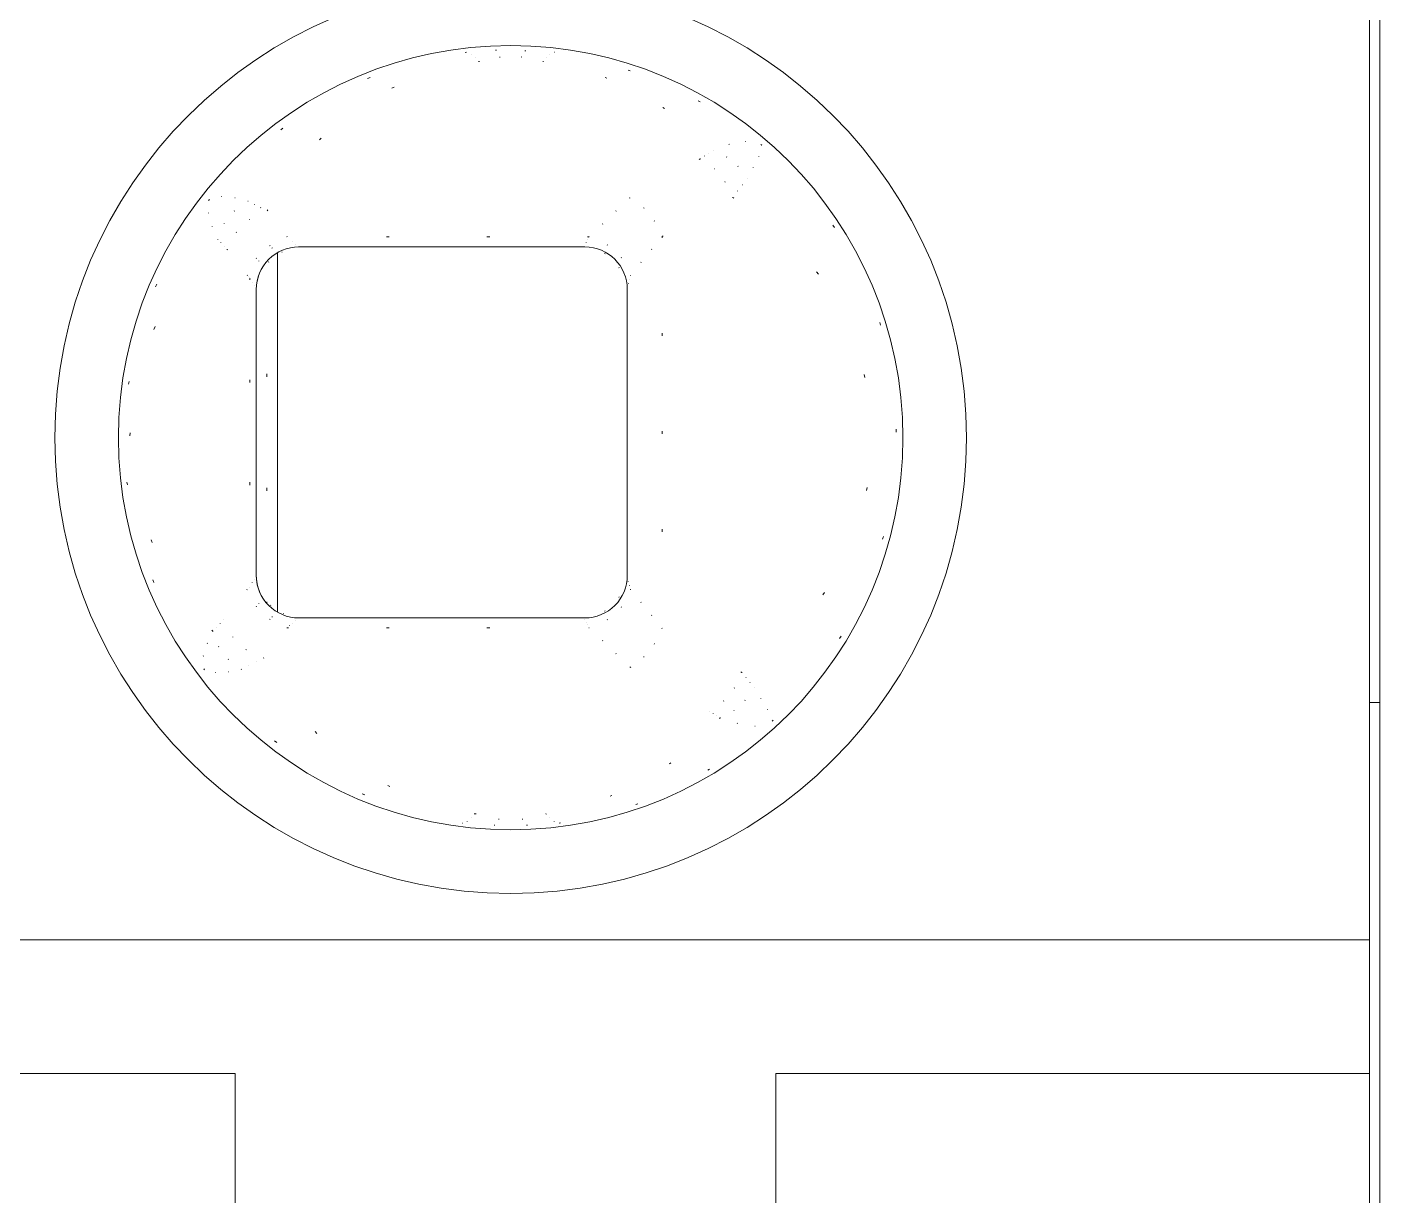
# Model space of a CAD drawing. Header units: inches. Extents: x 17 to 3130, y 15 to 659.
# Drawn here: x 1135.43 to 1141.81, y 227.7 to 233.22 of the extents above; entities that cross this region are included whole.
import ezdxf

# ---------------------------------------------------------------- set-up
doc = ezdxf.new("R2010")
doc.units = ezdxf.units.IN
doc.header["$MEASUREMENT"] = 0
doc.layers.add('Ebene 1', color=7, linetype='Continuous')

msp = doc.modelspace()

# ---------------------------------------------------------------- linework, layer by layer
at = {"layer": 'Ebene 1', "lineweight": 9}
for points, knots in [([(1137.71414, 233.43024), (1136.52674, 233.43024), (1135.56424, 232.46754), (1135.56414, 231.28024), (1135.56414, 231.28024), (1135.56414, 230.09264), (1136.52684, 229.13004), (1137.71414, 229.13024), (1137.71414, 229.13024), (1138.90154, 229.13024), (1139.86404, 230.09264), (1139.86414, 231.28024), (1139.86414, 231.28024), (1139.86414, 232.46754), (1138.90154, 233.43004), (1137.71424, 233.43024)], [0, 0, 0, 0, 0.25, 0.25, 0.25, 0.25, 0.5, 0.5, 0.5, 0.5, 0.75, 0.75, 0.75, 0.75, 1, 1, 1, 1]), ([(1137.71414, 233.13024), (1136.69244, 233.13024), (1135.86414, 232.30184), (1135.86414, 231.28024), (1135.86414, 231.28024), (1135.86414, 230.25844), (1136.69234, 229.43024), (1137.71414, 229.43024), (1137.71414, 229.43024), (1138.73594, 229.43024), (1139.56404, 230.25844), (1139.56414, 231.28024), (1139.56414, 231.28024), (1139.56414, 232.30184), (1138.73594, 233.13024), (1137.71414, 233.13024)], [0, 0, 0, 0, 0.25, 0.25, 0.25, 0.25, 0.5, 0.5, 0.5, 0.5, 0.75, 0.75, 0.75, 0.75, 1, 1, 1, 1]), ([(1136.71414, 232.18024), (1136.66114, 232.18024), (1136.61014, 232.15904), (1136.57274, 232.12164), (1136.57274, 232.12164), (1136.53514, 232.08404), (1136.51414, 232.03324), (1136.51414, 231.98024)], [0, 0, 0, 0, 0.5, 0.5, 0.5, 0.5, 1, 1, 1, 1]), ([(1136.51414, 230.63024), (1136.51414, 230.57714), (1136.53514, 230.52624), (1136.57274, 230.48874), (1136.57274, 230.48874), (1136.61014, 230.45124), (1136.66114, 230.43014), (1136.71414, 230.43014)], [0, 0, 0, 0, 0.5, 0.5, 0.5, 0.5, 1, 1, 1, 1]), ([(1138.06414, 230.43014), (1138.11724, 230.43014), (1138.16804, 230.45124), (1138.20554, 230.48884), (1138.20554, 230.48884), (1138.24304, 230.52624), (1138.26404, 230.57714), (1138.26404, 230.63024)], [0, 0, 0, 0, 0.5, 0.5, 0.5, 0.5, 1, 1, 1, 1])]:
    msp.add_open_spline(points, degree=3, knots=knots, dxfattribs=at)
for points in [[(1141.81414, 233.43004), (1141.81414, 233.43004), (1141.81414, 230.03024), (1141.81414, 230.03024)], [(1141.76414, 228.91084), (1141.76414, 228.91084), (1141.76414, 233.38024), (1141.76414, 233.38024)], [(1136.71414, 232.18024), (1136.71414, 232.18024), (1136.71414, 232.18024), (1136.71414, 232.18024)], [(1136.71414, 232.18024), (1136.71414, 232.18024), (1138.06414, 232.18024), (1138.06414, 232.18024)], [(1138.26404, 231.98024), (1138.26404, 232.09064), (1138.17454, 232.18024), (1138.06414, 232.18024)], [(1136.51664, 232.01204), (1136.51664, 232.01204), (1136.52404, 232.04284), (1136.52404, 232.04284)], [(1136.51414, 231.98054), (1136.51414, 231.98054), (1136.51664, 232.01204), (1136.51664, 232.01204)], [(1136.51414, 231.98054), (1136.51414, 231.98054), (1136.51414, 231.98054), (1136.51414, 231.98054)], [(1136.51414, 230.62984), (1136.51414, 230.62984), (1136.51414, 231.98054), (1136.51414, 231.98054)], [(1138.26404, 231.98904), (1138.26404, 231.98904), (1138.26404, 231.98904), (1138.26404, 231.98904)], [(1138.26404, 231.98904), (1138.26404, 231.98904), (1138.26404, 230.62134), (1138.26404, 230.62134)], [(1136.51414, 230.62984), (1136.51414, 230.62984), (1136.51414, 230.62984), (1136.51414, 230.62984)], [(1136.51884, 230.58654), (1136.51884, 230.58654), (1136.51414, 230.62984), (1136.51414, 230.62984)], [(1136.51884, 230.58654), (1136.51884, 230.58654), (1136.51884, 230.58654), (1136.51884, 230.58654)], [(1136.53284, 230.54544), (1136.53284, 230.54544), (1136.51884, 230.58654), (1136.51884, 230.58654)], [(1136.71414, 230.43014), (1136.71414, 230.43014), (1136.71414, 230.43014), (1136.71414, 230.43014)], [(1138.06414, 230.43014), (1138.06414, 230.43014), (1136.71414, 230.43014), (1136.71414, 230.43014)], [(1141.76414, 230.03024), (1141.76414, 230.03024), (1141.76414, 230.03024), (1141.76414, 230.03024)], [(1141.76414, 230.03024), (1141.76414, 230.03024), (1141.81414, 230.03024), (1141.81414, 230.03024)], [(1141.81414, 230.03024), (1141.81414, 230.03024), (1141.81414, 230.03024), (1141.81414, 230.03024)], [(1141.81414, 227.33024), (1141.81414, 227.33024), (1141.81414, 230.03024), (1141.81414, 230.03024)], [(1141.76414, 228.91084), (1141.76414, 228.91084), (1129.86404, 228.91084), (1129.86404, 228.91084)], [(1141.76414, 228.91084), (1141.76414, 228.91084), (1141.76414, 228.91084), (1141.76414, 228.91084)], [(1141.76414, 228.28024), (1141.76414, 228.28024), (1141.76414, 228.91084), (1141.76414, 228.91084)], [(1136.41414, 228.28024), (1136.41414, 228.28024), (1133.76414, 228.28024), (1133.76414, 228.28024)], [(1136.41414, 228.28024), (1136.41414, 228.28024), (1136.41414, 228.28024), (1136.41414, 228.28024)], [(1136.41414, 226.18024), (1136.41414, 226.18024), (1136.41414, 228.28024), (1136.41414, 228.28024)], [(1138.96404, 228.28024), (1138.96404, 228.28024), (1138.96404, 228.28024), (1138.96404, 228.28024)], [(1141.76414, 228.28024), (1141.76414, 228.28024), (1138.96404, 228.28024), (1138.96404, 228.28024)], [(1138.96404, 228.28024), (1138.96404, 228.28024), (1138.96404, 228.28024), (1138.96404, 228.28024)], [(1138.96414, 226.18024), (1138.96414, 226.18024), (1138.96404, 228.28024), (1138.96404, 228.28024)], [(1141.76414, 228.28024), (1141.76414, 228.28024), (1141.76414, 228.28024), (1141.76414, 228.28024)], [(1141.76414, 228.28024), (1141.76414, 228.28024), (1141.76414, 213.98014), (1141.76414, 213.98014)]]:
    msp.add_open_spline(points, degree=3, dxfattribs=at)
at = {"layer": 'Ebene 1', "color": 3, "lineweight": 9}
for points in [[(1137.50614, 233.09874), (1137.50614, 233.09874), (1137.49974, 233.09724), (1137.49974, 233.09724)], [(1137.50614, 233.09874), (1137.50614, 233.09874), (1137.50614, 233.09874), (1137.50614, 233.09874)], [(1137.50614, 233.09874), (1137.50614, 233.09874), (1137.50644, 233.09864), (1137.50644, 233.09864)], [(1137.64654, 233.10904), (1137.64654, 233.10904), (1137.64284, 233.10864), (1137.64284, 233.10864)], [(1137.78154, 233.10504), (1137.78154, 233.10504), (1137.78154, 233.10504), (1137.78154, 233.10504)], [(1137.78514, 233.10484), (1137.78514, 233.10484), (1137.78154, 233.10504), (1137.78154, 233.10504)], [(1137.92034, 233.09884), (1137.92034, 233.09884), (1137.92034, 233.09884), (1137.92034, 233.09884)], [(1137.92224, 233.09884), (1137.92224, 233.09884), (1137.92034, 233.09884), (1137.92034, 233.09884)], [(1137.92224, 233.09884), (1137.92224, 233.09884), (1137.92174, 233.09864), (1137.92174, 233.09864)], [(1137.52874, 233.09024), (1137.52874, 233.09024), (1137.52874, 233.09024), (1137.52874, 233.09024)], [(1137.52874, 233.09024), (1137.52874, 233.09024), (1137.52944, 233.09004), (1137.52944, 233.09004)], [(1137.54654, 233.07394), (1137.54654, 233.07394), (1137.54654, 233.07394), (1137.54654, 233.07394)], [(1137.54654, 233.07394), (1137.54654, 233.07394), (1137.54694, 233.07344), (1137.54694, 233.07344)], [(1137.56294, 233.05524), (1137.56294, 233.05524), (1137.56424, 233.05564), (1137.56424, 233.05564)], [(1137.56294, 233.05524), (1137.56294, 233.05524), (1137.56294, 233.05524), (1137.56294, 233.05524)], [(1137.56294, 233.05524), (1137.56294, 233.05524), (1137.56714, 233.05524), (1137.56714, 233.05524)], [(1137.66174, 233.07524), (1137.66174, 233.07524), (1137.66454, 233.07564), (1137.66454, 233.07564)], [(1137.76384, 233.07654), (1137.76384, 233.07654), (1137.76384, 233.07654), (1137.76384, 233.07654)], [(1137.76384, 233.07654), (1137.76384, 233.07654), (1137.76654, 233.07604), (1137.76654, 233.07604)], [(1137.86534, 233.05524), (1137.86534, 233.05524), (1137.86534, 233.05524), (1137.86534, 233.05524)], [(1137.86534, 233.05524), (1137.86534, 233.05524), (1137.86944, 233.05434), (1137.86944, 233.05434)], [(1137.88174, 233.07394), (1137.88174, 233.07394), (1137.88134, 233.07344), (1137.88134, 233.07344)], [(1137.89954, 233.09024), (1137.89954, 233.09024), (1137.89884, 233.09004), (1137.89884, 233.09004)], [(1137.05104, 232.97904), (1137.05104, 232.97904), (1137.03894, 232.97434), (1137.03894, 232.97434)], [(1138.15914, 232.97964), (1138.15914, 232.97964), (1138.15914, 232.97964), (1138.15914, 232.97964)], [(1138.15914, 232.97964), (1138.15914, 232.97964), (1138.16694, 232.97644), (1138.16694, 232.97644)], [(1138.26834, 233.01424), (1138.26834, 233.01424), (1138.26834, 233.01424), (1138.26834, 233.01424)], [(1138.27794, 233.01164), (1138.27794, 233.01164), (1138.26834, 233.01424), (1138.26834, 233.01424)], [(1137.15424, 232.92934), (1137.15424, 232.92934), (1137.16484, 232.93404), (1137.16484, 232.93404)], [(1138.59834, 232.86924), (1138.59834, 232.86924), (1138.59834, 232.86924), (1138.59834, 232.86924)], [(1138.60714, 232.86484), (1138.60714, 232.86484), (1138.59834, 232.86924), (1138.59834, 232.86924)], [(1138.43204, 232.83824), (1138.43204, 232.83824), (1138.43204, 232.83824), (1138.43204, 232.83824)], [(1138.43204, 232.83824), (1138.43204, 232.83824), (1138.43924, 232.83384), (1138.43924, 232.83384)], [(1136.63974, 232.74014), (1136.63974, 232.74014), (1136.62944, 232.73224), (1136.62944, 232.73224)], [(1136.81204, 232.68464), (1136.81204, 232.68464), (1136.82004, 232.69304), (1136.82004, 232.69304)], [(1138.74584, 232.66424), (1138.74584, 232.66424), (1138.74384, 232.66344), (1138.74384, 232.66344)], [(1138.82384, 232.67784), (1138.82384, 232.67784), (1138.82154, 232.67774), (1138.82154, 232.67774)], [(1138.89464, 232.66304), (1138.89464, 232.66304), (1138.89464, 232.66304), (1138.89464, 232.66304)], [(1138.89844, 232.66004), (1138.89844, 232.66004), (1138.89464, 232.66304), (1138.89464, 232.66304)], [(1138.89754, 232.66074), (1138.89754, 232.66074), (1138.89754, 232.66074), (1138.89754, 232.66074)], [(1138.89844, 232.66004), (1138.89844, 232.66004), (1138.89754, 232.66074), (1138.89754, 232.66074)], [(1138.89844, 232.66004), (1138.89844, 232.66004), (1138.89844, 232.66004), (1138.89844, 232.66004)], [(1138.89844, 232.66004), (1138.89844, 232.66004), (1138.89884, 232.65944), (1138.89884, 232.65944)], [(1138.60844, 232.59544), (1138.60844, 232.59544), (1138.60384, 232.59304), (1138.60384, 232.59304)], [(1138.60844, 232.59544), (1138.60844, 232.59544), (1138.60844, 232.59544), (1138.60844, 232.59544)], [(1138.60844, 232.59544), (1138.60844, 232.59544), (1138.60934, 232.59484), (1138.60934, 232.59484)], [(1138.62914, 232.60924), (1138.62914, 232.60924), (1138.62854, 232.60884), (1138.62854, 232.60884)], [(1138.64944, 232.62304), (1138.64944, 232.62304), (1138.64904, 232.62254), (1138.64904, 232.62254)], [(1138.66974, 232.63654), (1138.66974, 232.63654), (1138.66934, 232.63624), (1138.66934, 232.63624)], [(1138.73284, 232.60504), (1138.73284, 232.60504), (1138.73284, 232.60504), (1138.73284, 232.60504)], [(1138.73444, 232.60424), (1138.73444, 232.60424), (1138.73284, 232.60504), (1138.73284, 232.60504)], [(1138.88454, 232.60604), (1138.88454, 232.60604), (1138.88394, 232.60454), (1138.88394, 232.60454)], [(1138.67414, 232.54904), (1138.67414, 232.54904), (1138.67414, 232.54904), (1138.67414, 232.54904)], [(1138.67414, 232.54904), (1138.67414, 232.54904), (1138.67594, 232.54784), (1138.67594, 232.54784)], [(1138.78614, 232.56044), (1138.78614, 232.56044), (1138.78614, 232.56044), (1138.78614, 232.56044)], [(1138.78724, 232.55884), (1138.78724, 232.55884), (1138.78614, 232.56044), (1138.78614, 232.56044)], [(1138.85814, 232.55424), (1138.85814, 232.55424), (1138.85744, 232.55284), (1138.85744, 232.55284)], [(1138.72434, 232.48804), (1138.72434, 232.48804), (1138.72434, 232.48804), (1138.72434, 232.48804)], [(1138.72434, 232.48804), (1138.72434, 232.48804), (1138.72534, 232.48604), (1138.72534, 232.48604)], [(1138.80664, 232.47284), (1138.80664, 232.47284), (1138.80734, 232.47354), (1138.80734, 232.47354)], [(1138.82924, 232.50344), (1138.82924, 232.50344), (1138.82924, 232.50344), (1138.82924, 232.50344)], [(1138.82984, 232.50264), (1138.82984, 232.50264), (1138.82924, 232.50344), (1138.82924, 232.50344)], [(1136.29334, 232.40384), (1136.29334, 232.40384), (1136.28954, 232.39854), (1136.28954, 232.39854)], [(1136.29334, 232.40384), (1136.29334, 232.40384), (1136.29394, 232.40444), (1136.29394, 232.40444)], [(1136.35084, 232.41784), (1136.35084, 232.41784), (1136.35084, 232.41784), (1136.35084, 232.41784)], [(1136.35084, 232.41784), (1136.35084, 232.41784), (1136.35254, 232.41764), (1136.35254, 232.41764)], [(1136.41344, 232.41174), (1136.41344, 232.41174), (1136.41344, 232.41174), (1136.41344, 232.41174)], [(1136.41344, 232.41174), (1136.41344, 232.41174), (1136.41524, 232.41164), (1136.41524, 232.41164)], [(1136.47514, 232.39644), (1136.47514, 232.39644), (1136.47514, 232.39644), (1136.47514, 232.39644)], [(1136.47514, 232.39644), (1136.47514, 232.39644), (1136.47554, 232.39614), (1136.47554, 232.39614)], [(1138.27554, 232.41104), (1138.27554, 232.41104), (1138.27454, 232.41024), (1138.27454, 232.41024)], [(1138.27554, 232.41104), (1138.27554, 232.41104), (1138.27554, 232.41104), (1138.27554, 232.41104)], [(1138.27554, 232.41104), (1138.27554, 232.41104), (1138.27644, 232.41024), (1138.27644, 232.41024)], [(1138.76134, 232.41404), (1138.76134, 232.41404), (1138.76174, 232.41464), (1138.76174, 232.41464)], [(1138.76134, 232.41404), (1138.76134, 232.41404), (1138.76134, 232.41404), (1138.76134, 232.41404)], [(1138.76134, 232.41404), (1138.76134, 232.41404), (1138.76734, 232.40974), (1138.76734, 232.40974)], [(1138.78394, 232.44324), (1138.78394, 232.44324), (1138.78454, 232.44404), (1138.78454, 232.44404)], [(1136.28914, 232.34124), (1136.28914, 232.34124), (1136.28914, 232.34124), (1136.28914, 232.34124)], [(1136.28964, 232.33954), (1136.28964, 232.33954), (1136.28914, 232.34124), (1136.28914, 232.34124)], [(1136.40974, 232.34914), (1136.40974, 232.34914), (1136.41144, 232.35024), (1136.41144, 232.35024)], [(1136.50474, 232.38104), (1136.50474, 232.38104), (1136.50474, 232.38104), (1136.50474, 232.38104)], [(1136.50474, 232.38104), (1136.50474, 232.38104), (1136.50544, 232.38064), (1136.50544, 232.38064)], [(1136.53454, 232.36564), (1136.53454, 232.36564), (1136.53454, 232.36564), (1136.53454, 232.36564)], [(1136.53454, 232.36564), (1136.53454, 232.36564), (1136.53544, 232.36524), (1136.53544, 232.36524)], [(1136.56494, 232.34984), (1136.56494, 232.34984), (1136.56804, 232.35464), (1136.56804, 232.35464)], [(1138.21234, 232.35044), (1138.21234, 232.35044), (1138.21064, 232.34884), (1138.21064, 232.34884)], [(1138.34124, 232.36464), (1138.34124, 232.36464), (1138.34124, 232.36464), (1138.34124, 232.36464)], [(1138.34124, 232.36464), (1138.34124, 232.36464), (1138.34314, 232.36344), (1138.34314, 232.36344)], [(1136.30614, 232.27704), (1136.30614, 232.27704), (1136.30614, 232.27704), (1136.30614, 232.27704)], [(1136.30674, 232.27534), (1136.30674, 232.27534), (1136.30614, 232.27704), (1136.30614, 232.27704)], [(1136.36264, 232.28854), (1136.36264, 232.28854), (1136.36354, 232.29054), (1136.36354, 232.29054)], [(1136.48174, 232.30884), (1136.48174, 232.30884), (1136.48404, 232.30984), (1136.48404, 232.30984)], [(1138.14824, 232.28924), (1138.14824, 232.28924), (1138.14654, 232.28764), (1138.14654, 232.28764)], [(1138.39144, 232.30354), (1138.39144, 232.30354), (1138.39144, 232.30354), (1138.39144, 232.30354)], [(1138.39144, 232.30354), (1138.39144, 232.30354), (1138.39244, 232.30164), (1138.39244, 232.30164)], [(1139.23294, 232.28344), (1139.23294, 232.28344), (1139.23294, 232.28344), (1139.23294, 232.28344)], [(1139.24134, 232.27234), (1139.24134, 232.27234), (1139.23294, 232.28344), (1139.23294, 232.28344)], [(1136.33264, 232.21664), (1136.33264, 232.21664), (1136.33264, 232.21664), (1136.33264, 232.21664)], [(1136.33294, 232.21584), (1136.33294, 232.21584), (1136.33264, 232.21664), (1136.33264, 232.21664)], [(1136.33294, 232.21584), (1136.33294, 232.21584), (1136.33334, 232.21674), (1136.33334, 232.21674)], [(1136.33294, 232.21584), (1136.33294, 232.21584), (1136.33294, 232.21584), (1136.33294, 232.21584)], [(1136.33294, 232.21584), (1136.33294, 232.21584), (1136.33314, 232.21564), (1136.33314, 232.21564)], [(1136.41914, 232.24824), (1136.41914, 232.24824), (1136.42024, 232.25044), (1136.42024, 232.25044)], [(1136.65874, 232.22864), (1136.65874, 232.22864), (1136.65874, 232.22864), (1136.65874, 232.22864)], [(1136.65994, 232.22704), (1136.65994, 232.22704), (1136.65874, 232.22864), (1136.65874, 232.22864)], [(1136.68654, 232.20484), (1136.68654, 232.20484), (1136.68654, 232.20484), (1136.68654, 232.20484)], [(1136.68694, 232.20464), (1136.68694, 232.20464), (1136.68654, 232.20484), (1136.68654, 232.20484)], [(1137.12794, 232.22704), (1137.12794, 232.22704), (1137.12794, 232.22704), (1137.12794, 232.22704)], [(1137.14084, 232.22704), (1137.14084, 232.22704), (1137.12794, 232.22704), (1137.12794, 232.22704)], [(1137.60244, 232.22704), (1137.60244, 232.22704), (1137.60244, 232.22704), (1137.60244, 232.22704)], [(1137.61544, 232.22704), (1137.61544, 232.22704), (1137.60244, 232.22704), (1137.60244, 232.22704)], [(1138.07694, 232.21364), (1138.07694, 232.21364), (1138.07684, 232.21334), (1138.07684, 232.21334)], [(1138.07694, 232.22704), (1138.07694, 232.22704), (1138.07694, 232.22704), (1138.07694, 232.22704)], [(1138.08344, 232.22704), (1138.08344, 232.22704), (1138.07694, 232.22704), (1138.07694, 232.22704)], [(1138.08344, 232.22704), (1138.08344, 232.22704), (1138.08324, 232.22684), (1138.08324, 232.22684)], [(1138.08344, 232.22704), (1138.08344, 232.22704), (1138.08344, 232.22704), (1138.08344, 232.22704)], [(1138.08344, 232.22704), (1138.08344, 232.22704), (1138.08454, 232.22654), (1138.08454, 232.22654)], [(1138.42854, 232.22974), (1138.42854, 232.22974), (1138.43314, 232.23224), (1138.43314, 232.23224)], [(1138.42854, 232.22974), (1138.42854, 232.22974), (1138.42854, 232.22974), (1138.42854, 232.22974)], [(1138.42854, 232.22974), (1138.42854, 232.22974), (1138.42854, 232.22344), (1138.42854, 232.22344)], [(1136.34734, 232.20024), (1136.34734, 232.20024), (1136.34734, 232.20024), (1136.34734, 232.20024)], [(1136.34734, 232.20024), (1136.34734, 232.20024), (1136.34774, 232.19974), (1136.34774, 232.19974)], [(1136.36204, 232.18444), (1136.36204, 232.18444), (1136.36204, 232.18444), (1136.36204, 232.18444)], [(1136.36204, 232.18444), (1136.36204, 232.18444), (1136.36234, 232.18404), (1136.36234, 232.18404)], [(1136.37674, 232.16854), (1136.37674, 232.16854), (1136.37734, 232.16964), (1136.37734, 232.16964)], [(1136.37674, 232.16854), (1136.37674, 232.16854), (1136.37674, 232.16854), (1136.37674, 232.16854)], [(1136.37674, 232.16854), (1136.37674, 232.16854), (1136.37804, 232.16684), (1136.37804, 232.16684)], [(1136.57684, 232.18594), (1136.57684, 232.18594), (1136.57904, 232.18704), (1136.57904, 232.18704)], [(1136.58814, 232.17464), (1136.58814, 232.17464), (1136.59044, 232.17564), (1136.59044, 232.17564)], [(1136.63494, 232.15474), (1136.63494, 232.15474), (1136.63704, 232.15544), (1136.63704, 232.15544)], [(1136.70064, 232.19324), (1136.70064, 232.19324), (1136.70064, 232.19324), (1136.70064, 232.19324)], [(1136.70094, 232.19284), (1136.70094, 232.19284), (1136.70064, 232.19324), (1136.70064, 232.19324)], [(1136.71394, 232.18064), (1136.71394, 232.18064), (1136.71394, 232.18064), (1136.71394, 232.18064)], [(1136.71414, 232.18044), (1136.71414, 232.18044), (1136.71394, 232.18064), (1136.71394, 232.18064)], [(1138.07054, 232.20024), (1138.07054, 232.20024), (1138.07054, 232.19974), (1138.07054, 232.19974)], [(1138.15674, 232.14864), (1138.15674, 232.14864), (1138.15674, 232.14864), (1138.15674, 232.14864)], [(1138.15924, 232.14764), (1138.15924, 232.14764), (1138.15674, 232.14864), (1138.15674, 232.14864)], [(1138.16854, 232.18964), (1138.16854, 232.18964), (1138.16854, 232.18964), (1138.16854, 232.18964)], [(1138.16854, 232.18964), (1138.16854, 232.18964), (1138.17094, 232.18854), (1138.17094, 232.18854)], [(1138.37814, 232.16764), (1138.37814, 232.16764), (1138.37944, 232.16924), (1138.37944, 232.16924)], [(1136.51424, 232.12544), (1136.51424, 232.12544), (1136.51544, 232.12764), (1136.51544, 232.12764)], [(1136.52594, 232.11224), (1136.52594, 232.11224), (1136.52704, 232.11454), (1136.52704, 232.11454)], [(1136.57194, 232.10834), (1136.57194, 232.10834), (1136.57324, 232.11014), (1136.57324, 232.11014)], [(1138.22434, 232.08384), (1138.22434, 232.08384), (1138.22434, 232.08384), (1138.22434, 232.08384)], [(1138.22544, 232.08124), (1138.22544, 232.08124), (1138.22434, 232.08384), (1138.22434, 232.08384)], [(1138.23554, 232.13084), (1138.23554, 232.13084), (1138.23554, 232.13084), (1138.23554, 232.13084)], [(1138.23554, 232.13084), (1138.23554, 232.13084), (1138.23674, 232.12864), (1138.23674, 232.12864)], [(1138.32824, 232.10624), (1138.32824, 232.10624), (1138.32954, 232.10794), (1138.32954, 232.10794)], [(1136.47184, 232.04564), (1136.47184, 232.04564), (1136.47244, 232.04684), (1136.47244, 232.04684)], [(1136.47594, 232.04084), (1136.47594, 232.04084), (1136.47594, 232.04084), (1136.47594, 232.04084)], [(1136.47594, 232.04084), (1136.47594, 232.04084), (1136.47614, 232.04064), (1136.47614, 232.04064)], [(1136.48014, 232.03574), (1136.48014, 232.03574), (1136.48014, 232.03574), (1136.48014, 232.03574)], [(1136.48014, 232.03574), (1136.48014, 232.03574), (1136.48024, 232.03564), (1136.48024, 232.03564)], [(1136.48444, 232.03064), (1136.48444, 232.03064), (1136.48494, 232.03184), (1136.48494, 232.03184)], [(1136.48444, 232.03064), (1136.48444, 232.03064), (1136.48444, 232.03064), (1136.48444, 232.03064)], [(1136.48444, 232.03064), (1136.48444, 232.03064), (1136.48444, 232.02414), (1136.48444, 232.02414)], [(1136.48444, 232.03064), (1136.48444, 232.03064), (1136.48444, 232.03064), (1136.48444, 232.03064)], [(1136.48444, 232.03064), (1136.48444, 232.03064), (1136.48454, 232.03044), (1136.48454, 232.03044)], [(1136.49444, 232.01444), (1136.49444, 232.01444), (1136.49444, 232.01444), (1136.49444, 232.01444)], [(1136.49444, 232.01444), (1136.49444, 232.01444), (1136.49484, 232.01394), (1136.49484, 232.01394)], [(1136.52404, 232.04284), (1136.52404, 232.04284), (1136.52464, 232.04364), (1136.52464, 232.04364)], [(1138.27404, 232.02664), (1138.27404, 232.02664), (1138.27414, 232.02714), (1138.27414, 232.02714)], [(1138.27904, 232.04574), (1138.27904, 232.04574), (1138.27984, 232.04654), (1138.27984, 232.04654)], [(1139.15594, 232.06224), (1139.15594, 232.06224), (1139.15594, 232.06224), (1139.15594, 232.06224)], [(1139.15594, 232.06224), (1139.15594, 232.06224), (1139.16554, 232.05104), (1139.16554, 232.05104)], [(1136.04504, 232.00404), (1136.04504, 232.00404), (1136.03894, 231.99254), (1136.03894, 231.99254)], [(1136.50474, 231.99784), (1136.50474, 231.99784), (1136.50474, 231.99784), (1136.50474, 231.99784)], [(1136.50474, 231.99784), (1136.50474, 231.99784), (1136.50494, 231.99744), (1136.50494, 231.99744)], [(1138.26364, 231.99024), (1138.26364, 231.99024), (1138.26364, 231.99024), (1138.26364, 231.99024)], [(1138.26404, 231.98904), (1138.26404, 231.98904), (1138.26364, 231.99024), (1138.26364, 231.99024)], [(1138.26404, 231.98904), (1138.26404, 231.98904), (1138.26424, 231.98924), (1138.26424, 231.98924)], [(1138.26904, 232.00764), (1138.26904, 232.00764), (1138.26914, 232.00824), (1138.26914, 232.00824)], [(1139.45594, 231.82404), (1139.45594, 231.82404), (1139.45594, 231.82404), (1139.45594, 231.82404)], [(1139.45864, 231.81044), (1139.45864, 231.81044), (1139.45594, 231.82404), (1139.45594, 231.82404)], [(1136.03074, 231.79124), (1136.03074, 231.79124), (1136.03664, 231.80404), (1136.03664, 231.80404)], [(1138.42854, 231.77374), (1138.42854, 231.77374), (1138.42854, 231.77374), (1138.42854, 231.77374)], [(1138.42854, 231.77374), (1138.42854, 231.77374), (1138.42854, 231.76124), (1138.42854, 231.76124)], [(1136.56354, 231.58124), (1136.56354, 231.58124), (1136.56354, 231.58124), (1136.56354, 231.58124)], [(1136.56354, 231.56684), (1136.56354, 231.56684), (1136.56354, 231.58124), (1136.56354, 231.58124)], [(1139.38144, 231.57844), (1139.38144, 231.57844), (1139.38144, 231.57844), (1139.38144, 231.57844)], [(1139.38144, 231.57844), (1139.38144, 231.57844), (1139.38514, 231.56444), (1139.38514, 231.56444)], [(1135.91414, 231.54584), (1135.91414, 231.54584), (1135.91204, 231.53304), (1135.91204, 231.53304)], [(1136.48444, 231.55364), (1136.48444, 231.55364), (1136.48444, 231.55364), (1136.48444, 231.55364)], [(1136.48444, 231.55364), (1136.48444, 231.55364), (1136.48444, 231.54044), (1136.48444, 231.54044)], [(1138.42854, 231.31144), (1138.42854, 231.31144), (1138.42854, 231.31144), (1138.42854, 231.31144)], [(1138.42854, 231.31144), (1138.42854, 231.31144), (1138.42864, 231.29884), (1138.42864, 231.29884)], [(1139.53194, 231.30604), (1139.53194, 231.30604), (1139.53304, 231.32004), (1139.53304, 231.32004)], [(1135.91864, 231.28944), (1135.91864, 231.28944), (1135.91874, 231.30354), (1135.91874, 231.30354)], [(1135.90414, 231.07004), (1135.90414, 231.07004), (1135.90414, 231.07004), (1135.90414, 231.07004)], [(1135.90414, 231.07004), (1135.90414, 231.07004), (1135.90614, 231.05714), (1135.90614, 231.05714)], [(1136.48444, 231.06984), (1136.48444, 231.06984), (1136.48444, 231.06984), (1136.48444, 231.06984)], [(1136.48444, 231.06984), (1136.48444, 231.06984), (1136.48444, 231.05674), (1136.48444, 231.05674)], [(1136.56354, 231.04364), (1136.56354, 231.04364), (1136.56354, 231.04364), (1136.56354, 231.04364)], [(1136.56364, 231.02894), (1136.56364, 231.02894), (1136.56354, 231.04364), (1136.56354, 231.04364)], [(1139.39524, 231.04554), (1139.39524, 231.04554), (1139.39214, 231.03124), (1139.39214, 231.03124)], [(1138.42854, 230.84924), (1138.42854, 230.84924), (1138.42854, 230.84924), (1138.42854, 230.84924)], [(1138.42854, 230.84924), (1138.42854, 230.84924), (1138.42854, 230.83654), (1138.42854, 230.83654)], [(1139.46714, 230.80084), (1139.46714, 230.80084), (1139.47214, 230.81384), (1139.47214, 230.81384)], [(1136.01794, 230.79904), (1136.01794, 230.79904), (1136.01794, 230.79904), (1136.01794, 230.79904)], [(1136.02334, 230.78614), (1136.02334, 230.78614), (1136.01794, 230.79904), (1136.01794, 230.79904)], [(1136.02694, 230.60944), (1136.02694, 230.60944), (1136.02694, 230.60944), (1136.02694, 230.60944)], [(1136.02694, 230.60944), (1136.02694, 230.60944), (1136.03114, 230.59724), (1136.03114, 230.59724)], [(1136.50494, 230.61294), (1136.50494, 230.61294), (1136.50474, 230.61244), (1136.50474, 230.61244)], [(1136.51414, 230.62984), (1136.51414, 230.62984), (1136.51394, 230.62944), (1136.51394, 230.62944)], [(1138.26404, 230.62134), (1138.26404, 230.62134), (1138.26364, 230.62004), (1138.26364, 230.62004)], [(1136.47184, 230.56464), (1136.47184, 230.56464), (1136.47044, 230.56264), (1136.47044, 230.56264)], [(1136.48014, 230.57474), (1136.48014, 230.57474), (1136.48014, 230.57464), (1136.48014, 230.57464)], [(1136.49494, 230.59634), (1136.49494, 230.59634), (1136.49464, 230.59594), (1136.49464, 230.59594)], [(1138.26904, 230.60264), (1138.26904, 230.60264), (1138.26904, 230.60264), (1138.26904, 230.60264)], [(1138.26904, 230.60224), (1138.26904, 230.60224), (1138.26904, 230.60264), (1138.26904, 230.60264)], [(1138.27404, 230.58384), (1138.27404, 230.58384), (1138.27404, 230.58384), (1138.27404, 230.58384)], [(1138.27424, 230.58324), (1138.27424, 230.58324), (1138.27404, 230.58384), (1138.27404, 230.58384)], [(1138.27904, 230.56464), (1138.27904, 230.56464), (1138.27854, 230.56354), (1138.27854, 230.56354)], [(1138.27904, 230.56484), (1138.27904, 230.56484), (1138.27904, 230.56484), (1138.27904, 230.56484)], [(1138.27904, 230.56464), (1138.27904, 230.56464), (1138.27904, 230.56484), (1138.27904, 230.56484)], [(1139.19484, 230.55044), (1139.19484, 230.55044), (1139.18574, 230.53904), (1139.18574, 230.53904)], [(1136.51424, 230.48484), (1136.51424, 230.48484), (1136.51424, 230.48484), (1136.51424, 230.48484)], [(1136.51544, 230.48264), (1136.51544, 230.48264), (1136.51424, 230.48484), (1136.51424, 230.48484)], [(1136.52594, 230.49804), (1136.52594, 230.49804), (1136.52594, 230.49804), (1136.52594, 230.49804)], [(1136.52704, 230.49584), (1136.52704, 230.49584), (1136.52594, 230.49804), (1136.52594, 230.49804)], [(1136.56354, 230.50584), (1136.56354, 230.50584), (1136.56354, 230.50584), (1136.56354, 230.50584)], [(1136.56354, 230.49854), (1136.56354, 230.49854), (1136.56354, 230.50584), (1136.56354, 230.50584)], [(1136.58134, 230.49004), (1136.58134, 230.49004), (1136.58134, 230.49004), (1136.58134, 230.49004)], [(1136.58264, 230.48854), (1136.58264, 230.48854), (1136.58134, 230.49004), (1136.58134, 230.49004)], [(1138.22544, 230.52904), (1138.22544, 230.52904), (1138.22434, 230.52654), (1138.22434, 230.52654)], [(1138.23654, 230.48184), (1138.23654, 230.48184), (1138.23554, 230.47944), (1138.23554, 230.47944)], [(1138.32824, 230.50404), (1138.32824, 230.50404), (1138.32824, 230.50404), (1138.32824, 230.50404)], [(1138.32954, 230.50244), (1138.32954, 230.50244), (1138.32824, 230.50404), (1138.32824, 230.50404)], [(1136.36074, 230.42104), (1136.36074, 230.42104), (1136.36064, 230.42084), (1136.36064, 230.42084)], [(1136.57684, 230.42444), (1136.57684, 230.42444), (1136.57684, 230.42444), (1136.57684, 230.42444)], [(1136.57904, 230.42324), (1136.57904, 230.42324), (1136.57684, 230.42444), (1136.57684, 230.42444)], [(1136.58814, 230.43584), (1136.58814, 230.43584), (1136.58814, 230.43584), (1136.58814, 230.43584)], [(1136.59044, 230.43464), (1136.59044, 230.43464), (1136.58814, 230.43584), (1136.58814, 230.43584)], [(1136.64144, 230.45104), (1136.64144, 230.45104), (1136.64144, 230.45104), (1136.64144, 230.45104)], [(1136.64344, 230.45044), (1136.64344, 230.45044), (1136.64144, 230.45104), (1136.64144, 230.45104)], [(1136.71314, 230.43014), (1136.71314, 230.43014), (1136.71314, 230.43014), (1136.71314, 230.43014)], [(1136.71414, 230.42984), (1136.71414, 230.42984), (1136.71314, 230.43014), (1136.71314, 230.43014)], [(1138.06414, 230.42384), (1138.06414, 230.42384), (1138.06414, 230.42384), (1138.06414, 230.42384)], [(1138.06414, 230.42384), (1138.06414, 230.42384), (1138.06424, 230.42374), (1138.06424, 230.42374)], [(1138.15924, 230.46274), (1138.15924, 230.46274), (1138.15674, 230.46184), (1138.15674, 230.46184)], [(1138.17094, 230.42184), (1138.17094, 230.42184), (1138.16864, 230.42084), (1138.16864, 230.42084)], [(1138.37814, 230.44274), (1138.37814, 230.44274), (1138.37814, 230.44274), (1138.37814, 230.44274)], [(1138.37944, 230.44104), (1138.37944, 230.44104), (1138.37814, 230.44274), (1138.37814, 230.44274)], [(1136.30434, 230.37204), (1136.30434, 230.37204), (1136.30434, 230.37204), (1136.30434, 230.37204)], [(1136.30904, 230.36684), (1136.30904, 230.36684), (1136.30434, 230.37204), (1136.30434, 230.37204)], [(1136.30904, 230.36684), (1136.30904, 230.36684), (1136.30854, 230.36604), (1136.30854, 230.36604)], [(1136.30904, 230.36684), (1136.30904, 230.36684), (1136.30904, 230.36684), (1136.30904, 230.36684)], [(1136.30904, 230.36684), (1136.30904, 230.36684), (1136.30944, 230.36584), (1136.30944, 230.36584)], [(1136.32654, 230.38524), (1136.32654, 230.38524), (1136.32604, 230.38464), (1136.32604, 230.38464)], [(1136.34374, 230.40324), (1136.34374, 230.40324), (1136.34334, 230.40274), (1136.34334, 230.40274)], [(1136.65894, 230.38384), (1136.65894, 230.38384), (1136.65894, 230.38384), (1136.65894, 230.38384)], [(1136.65994, 230.38324), (1136.65994, 230.38324), (1136.65894, 230.38384), (1136.65894, 230.38384)], [(1136.65994, 230.38324), (1136.65994, 230.38324), (1136.65994, 230.38324), (1136.65994, 230.38324)], [(1136.65994, 230.38324), (1136.65994, 230.38324), (1136.66644, 230.38324), (1136.66644, 230.38324)], [(1136.67134, 230.39464), (1136.67134, 230.39464), (1136.67134, 230.39464), (1136.67134, 230.39464)], [(1136.67254, 230.39404), (1136.67254, 230.39404), (1136.67134, 230.39464), (1136.67134, 230.39464)], [(1136.67254, 230.39404), (1136.67254, 230.39404), (1136.67274, 230.39424), (1136.67274, 230.39424)], [(1136.68634, 230.40544), (1136.68634, 230.40544), (1136.68694, 230.40584), (1136.68694, 230.40584)], [(1136.70064, 230.41724), (1136.70064, 230.41724), (1136.70104, 230.41754), (1136.70104, 230.41754)], [(1137.12794, 230.38334), (1137.12794, 230.38334), (1137.12794, 230.38334), (1137.12794, 230.38334)], [(1137.12794, 230.38334), (1137.12794, 230.38334), (1137.14084, 230.38334), (1137.14084, 230.38334)], [(1137.60244, 230.38334), (1137.60244, 230.38334), (1137.60244, 230.38334), (1137.60244, 230.38334)], [(1137.60244, 230.38334), (1137.60244, 230.38334), (1137.61534, 230.38334), (1137.61534, 230.38334)], [(1138.07044, 230.41044), (1138.07044, 230.41044), (1138.07044, 230.41044), (1138.07044, 230.41044)], [(1138.07044, 230.41044), (1138.07044, 230.41044), (1138.07054, 230.41014), (1138.07054, 230.41014)], [(1138.07684, 230.39704), (1138.07684, 230.39704), (1138.07684, 230.39704), (1138.07684, 230.39704)], [(1138.07684, 230.39704), (1138.07684, 230.39704), (1138.07694, 230.39664), (1138.07694, 230.39664)], [(1138.08344, 230.38334), (1138.08344, 230.38334), (1138.08344, 230.38334), (1138.08344, 230.38334)], [(1138.08344, 230.38334), (1138.08344, 230.38334), (1138.08424, 230.38244), (1138.08424, 230.38244)], [(1138.42784, 230.38144), (1138.42784, 230.38144), (1138.42784, 230.38144), (1138.42784, 230.38144)], [(1138.42854, 230.38064), (1138.42854, 230.38064), (1138.42784, 230.38144), (1138.42784, 230.38144)], [(1138.42854, 230.38064), (1138.42854, 230.38064), (1138.42814, 230.37964), (1138.42814, 230.37964)], [(1136.28354, 230.31084), (1136.28354, 230.31084), (1136.28304, 230.30924), (1136.28304, 230.30924)], [(1136.33684, 230.29564), (1136.33684, 230.29564), (1136.33684, 230.29564), (1136.33684, 230.29564)], [(1136.33684, 230.29564), (1136.33684, 230.29564), (1136.33764, 230.29344), (1136.33764, 230.29344)], [(1136.40304, 230.34134), (1136.40304, 230.34134), (1136.40304, 230.34134), (1136.40304, 230.34134)], [(1136.40424, 230.33924), (1136.40424, 230.33924), (1136.40304, 230.34134), (1136.40304, 230.34134)], [(1138.14654, 230.32284), (1138.14654, 230.32284), (1138.14654, 230.32284), (1138.14654, 230.32284)], [(1138.14654, 230.32284), (1138.14654, 230.32284), (1138.14824, 230.32124), (1138.14824, 230.32124)], [(1138.39244, 230.30874), (1138.39244, 230.30874), (1138.39144, 230.30684), (1138.39144, 230.30684)], [(1139.26534, 230.33244), (1139.26534, 230.33244), (1139.27294, 230.34404), (1139.27294, 230.34404)], [(1136.26504, 230.25104), (1136.26504, 230.25104), (1136.26454, 230.24944), (1136.26454, 230.24944)], [(1136.38144, 230.23544), (1136.38144, 230.23544), (1136.38144, 230.23544), (1136.38144, 230.23544)], [(1136.38144, 230.23544), (1136.38144, 230.23544), (1136.38314, 230.23404), (1136.38314, 230.23404)], [(1136.46564, 230.28084), (1136.46564, 230.28084), (1136.46564, 230.28084), (1136.46564, 230.28084)], [(1136.46794, 230.27984), (1136.46794, 230.27984), (1136.46564, 230.28084), (1136.46564, 230.28084)], [(1136.54784, 230.24044), (1136.54784, 230.24044), (1136.54784, 230.24044), (1136.54784, 230.24044)], [(1136.54884, 230.23984), (1136.54884, 230.23984), (1136.54784, 230.24044), (1136.54784, 230.24044)], [(1136.54884, 230.23984), (1136.54884, 230.23984), (1136.54834, 230.23964), (1136.54834, 230.23964)], [(1136.54884, 230.23984), (1136.54884, 230.23984), (1136.55044, 230.24174), (1136.55044, 230.24174)], [(1138.21054, 230.26144), (1138.21054, 230.26144), (1138.21054, 230.26144), (1138.21054, 230.26144)], [(1138.21054, 230.26144), (1138.21054, 230.26144), (1138.21234, 230.25984), (1138.21234, 230.25984)], [(1138.34314, 230.24694), (1138.34314, 230.24694), (1138.34124, 230.24574), (1138.34124, 230.24574)], [(1136.26614, 230.19024), (1136.26614, 230.19024), (1136.26614, 230.19024), (1136.26614, 230.19024)], [(1136.26614, 230.19024), (1136.26614, 230.19024), (1136.27044, 230.18524), (1136.27044, 230.18524)], [(1136.32304, 230.17284), (1136.32304, 230.17284), (1136.32134, 230.17264), (1136.32134, 230.17264)], [(1136.38454, 230.17624), (1136.38454, 230.17624), (1136.38284, 230.17624), (1136.38284, 230.17624)], [(1136.44394, 230.18744), (1136.44394, 230.18744), (1136.44314, 230.18724), (1136.44314, 230.18724)], [(1136.47934, 230.20504), (1136.47934, 230.20504), (1136.47844, 230.20474), (1136.47844, 230.20474)], [(1136.51434, 230.22264), (1136.51434, 230.22264), (1136.51344, 230.22204), (1136.51344, 230.22204)], [(1138.27554, 230.19934), (1138.27554, 230.19934), (1138.27554, 230.19934), (1138.27554, 230.19934)], [(1138.27554, 230.19934), (1138.27554, 230.19934), (1138.28064, 230.19644), (1138.28064, 230.19644)], [(1138.80004, 230.17484), (1138.80004, 230.17484), (1138.80004, 230.17484), (1138.80004, 230.17484)], [(1138.80514, 230.17194), (1138.80514, 230.17194), (1138.80004, 230.17484), (1138.80004, 230.17484)], [(1138.80514, 230.17194), (1138.80514, 230.17194), (1138.80474, 230.17094), (1138.80474, 230.17094)], [(1138.76914, 230.10004), (1138.76914, 230.10004), (1138.76814, 230.09814), (1138.76814, 230.09814)], [(1138.82394, 230.14874), (1138.82394, 230.14874), (1138.82394, 230.14874), (1138.82394, 230.14874)], [(1138.82444, 230.14814), (1138.82444, 230.14814), (1138.82394, 230.14874), (1138.82394, 230.14874)], [(1138.84294, 230.12524), (1138.84294, 230.12524), (1138.84294, 230.12524), (1138.84294, 230.12524)], [(1138.84344, 230.12454), (1138.84344, 230.12454), (1138.84294, 230.12524), (1138.84294, 230.12524)], [(1138.86194, 230.10184), (1138.86194, 230.10184), (1138.86194, 230.10184), (1138.86194, 230.10184)], [(1138.86224, 230.10144), (1138.86224, 230.10144), (1138.86194, 230.10184), (1138.86194, 230.10184)], [(1138.71974, 230.03834), (1138.71974, 230.03834), (1138.71794, 230.03704), (1138.71794, 230.03704)], [(1138.81924, 230.04044), (1138.81924, 230.04044), (1138.82044, 230.04204), (1138.82044, 230.04204)], [(1138.89384, 230.05064), (1138.89384, 230.05064), (1138.89384, 230.05064), (1138.89384, 230.05064)], [(1138.89464, 230.04924), (1138.89464, 230.04924), (1138.89384, 230.05064), (1138.89384, 230.05064)], [(1138.65214, 229.99064), (1138.65214, 229.99064), (1138.65214, 229.99064), (1138.65214, 229.99064)], [(1138.65214, 229.99064), (1138.65214, 229.99064), (1138.65254, 229.99054), (1138.65254, 229.99054)], [(1138.66854, 229.98004), (1138.66854, 229.98004), (1138.66854, 229.98004), (1138.66854, 229.98004)], [(1138.66854, 229.98004), (1138.66854, 229.98004), (1138.66904, 229.97974), (1138.66904, 229.97974)], [(1138.76614, 229.99244), (1138.76614, 229.99244), (1138.76774, 229.99344), (1138.76774, 229.99344)], [(1138.92534, 229.99884), (1138.92534, 229.99884), (1138.92534, 229.99884), (1138.92534, 229.99884)], [(1138.92604, 229.99734), (1138.92604, 229.99734), (1138.92534, 229.99884), (1138.92534, 229.99884)], [(1138.68514, 229.96934), (1138.68514, 229.96934), (1138.68514, 229.96934), (1138.68514, 229.96934)], [(1138.68514, 229.96934), (1138.68514, 229.96934), (1138.68554, 229.96904), (1138.68554, 229.96904)], [(1138.70194, 229.95834), (1138.70194, 229.95834), (1138.69884, 229.95524), (1138.69884, 229.95524)], [(1138.70194, 229.95834), (1138.70194, 229.95834), (1138.70284, 229.95884), (1138.70284, 229.95884)], [(1138.70194, 229.95834), (1138.70194, 229.95834), (1138.70194, 229.95834), (1138.70194, 229.95834)], [(1138.70194, 229.95834), (1138.70194, 229.95834), (1138.70304, 229.95804), (1138.70304, 229.95804)], [(1138.78234, 229.93274), (1138.78234, 229.93274), (1138.78234, 229.93274), (1138.78234, 229.93274)], [(1138.78234, 229.93274), (1138.78234, 229.93274), (1138.78454, 229.93194), (1138.78454, 229.93194)], [(1138.86564, 229.91974), (1138.86564, 229.91974), (1138.86564, 229.91974), (1138.86564, 229.91974)], [(1138.86564, 229.91974), (1138.86564, 229.91974), (1138.86804, 229.91974), (1138.86804, 229.91974)], [(1138.94694, 229.94264), (1138.94694, 229.94264), (1138.95184, 229.94764), (1138.95184, 229.94764)], [(1138.94694, 229.94264), (1138.94694, 229.94264), (1138.94734, 229.94324), (1138.94734, 229.94324)], [(1136.60064, 229.85014), (1136.60064, 229.85014), (1136.60064, 229.85014), (1136.60064, 229.85014)], [(1136.60064, 229.85014), (1136.60064, 229.85014), (1136.61114, 229.84184), (1136.61114, 229.84184)], [(1136.79174, 229.89404), (1136.79174, 229.89404), (1136.79174, 229.89404), (1136.79174, 229.89404)], [(1136.79954, 229.88534), (1136.79954, 229.88534), (1136.79174, 229.89404), (1136.79174, 229.89404)], [(1138.47004, 229.74644), (1138.47004, 229.74644), (1138.46284, 229.74164), (1138.46284, 229.74164)], [(1138.64364, 229.71144), (1138.64364, 229.71144), (1138.65254, 229.71644), (1138.65254, 229.71644)], [(1137.01424, 229.60054), (1137.01424, 229.60054), (1137.01424, 229.60054), (1137.01424, 229.60054)], [(1137.01424, 229.60054), (1137.01424, 229.60054), (1137.02614, 229.59484), (1137.02614, 229.59484)], [(1137.13424, 229.63904), (1137.13424, 229.63904), (1137.13424, 229.63904), (1137.13424, 229.63904)], [(1137.14484, 229.63414), (1137.14484, 229.63414), (1137.13424, 229.63904), (1137.13424, 229.63904)], [(1138.19184, 229.59184), (1138.19184, 229.59184), (1138.18384, 229.58854), (1138.18384, 229.58854)], [(1138.30444, 229.54944), (1138.30444, 229.54944), (1138.31404, 229.55324), (1138.31404, 229.55324)], [(1137.48464, 229.46224), (1137.48464, 229.46224), (1137.48464, 229.46224), (1137.48464, 229.46224)], [(1137.48464, 229.46224), (1137.48464, 229.46224), (1137.48674, 229.46214), (1137.48674, 229.46214)], [(1137.50974, 229.47044), (1137.50974, 229.47044), (1137.50904, 229.47024), (1137.50904, 229.47024)], [(1137.52934, 229.48674), (1137.52934, 229.48674), (1137.52884, 229.48624), (1137.52884, 229.48624)], [(1137.54154, 229.50644), (1137.54154, 229.50644), (1137.54154, 229.50644), (1137.54154, 229.50644)], [(1137.54724, 229.50514), (1137.54724, 229.50514), (1137.54154, 229.50644), (1137.54154, 229.50644)], [(1137.54724, 229.50514), (1137.54724, 229.50514), (1137.54704, 229.50484), (1137.54704, 229.50484)], [(1137.54724, 229.50514), (1137.54724, 229.50514), (1137.54724, 229.50514), (1137.54724, 229.50514)], [(1137.54724, 229.50514), (1137.54724, 229.50514), (1137.55184, 229.50514), (1137.55184, 229.50514)], [(1137.65614, 229.48004), (1137.65614, 229.48004), (1137.65614, 229.48004), (1137.65614, 229.48004)], [(1137.65914, 229.47984), (1137.65914, 229.47984), (1137.65614, 229.48004), (1137.65614, 229.48004)], [(1137.77214, 229.48044), (1137.77214, 229.48044), (1137.76914, 229.48004), (1137.76914, 229.48004)], [(1137.88104, 229.50504), (1137.88104, 229.50504), (1137.87954, 229.50474), (1137.87954, 229.50474)], [(1137.88104, 229.50504), (1137.88104, 229.50504), (1137.88104, 229.50504), (1137.88104, 229.50504)], [(1137.88104, 229.50504), (1137.88104, 229.50504), (1137.88134, 229.50484), (1137.88134, 229.50484)], [(1137.89894, 229.48674), (1137.89894, 229.48674), (1137.89894, 229.48674), (1137.89894, 229.48674)], [(1137.89894, 229.48674), (1137.89894, 229.48674), (1137.89944, 229.48624), (1137.89944, 229.48624)], [(1137.91854, 229.47044), (1137.91854, 229.47044), (1137.91854, 229.47044), (1137.91854, 229.47044)], [(1137.91854, 229.47044), (1137.91854, 229.47044), (1137.91914, 229.47024), (1137.91914, 229.47024)], [(1137.94364, 229.46224), (1137.94364, 229.46224), (1137.94864, 229.46344), (1137.94864, 229.46344)], [(1137.63554, 229.45264), (1137.63554, 229.45264), (1137.63554, 229.45264), (1137.63554, 229.45264)], [(1137.63554, 229.45264), (1137.63554, 229.45264), (1137.63974, 229.45224), (1137.63974, 229.45224)], [(1137.78854, 229.45214), (1137.78854, 229.45214), (1137.79274, 229.45244), (1137.79274, 229.45244)]]:
    msp.add_open_spline(points, degree=3, dxfattribs=at)
at = {"layer": 'Ebene 1', "color": 30, "lineweight": 9}
for points in [[(1136.61404, 230.45704), (1136.61404, 230.45704), (1136.61414, 232.15334), (1136.61414, 232.15334)], [(1136.61414, 232.15334), (1136.61414, 232.15334), (1136.61414, 232.15334), (1136.61414, 232.15334)]]:
    msp.add_open_spline(points, degree=3, dxfattribs=at)

doc.saveas('drawing.dxf')
